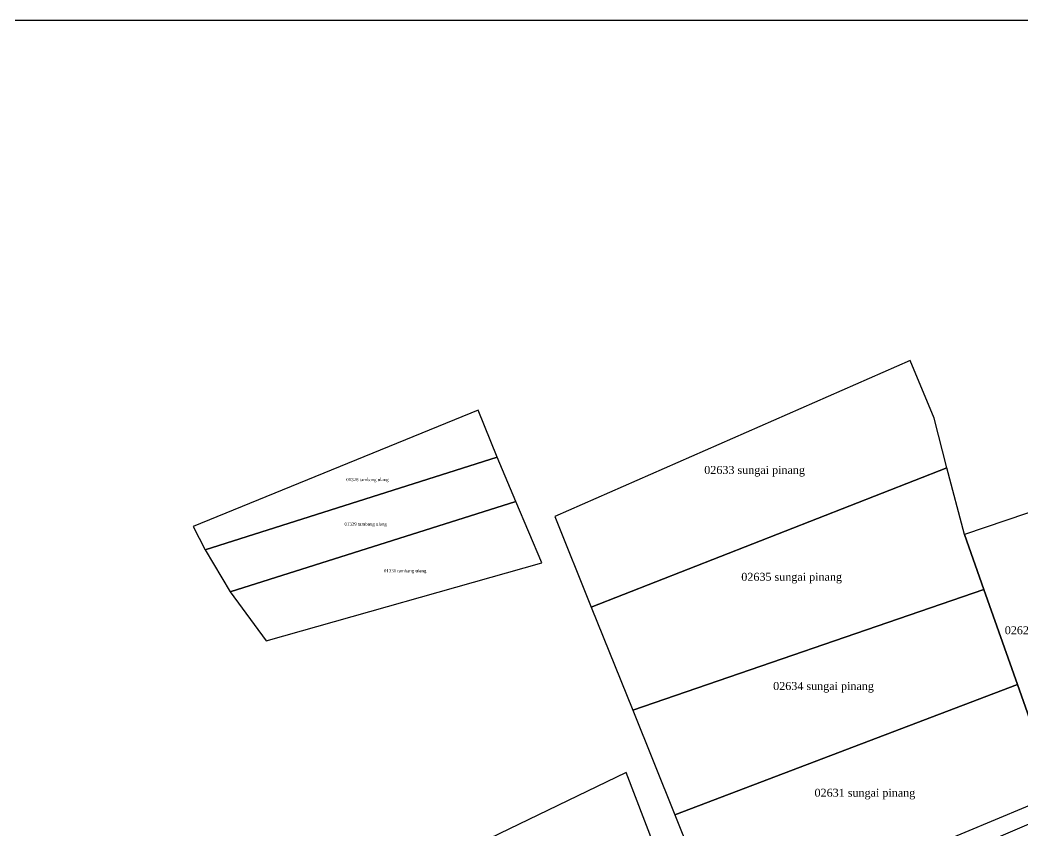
# Model space of a CAD drawing. Extents: x 112679 to 115315, y 1093188 to 1107835.
# Drawn here: x 113912 to 114538, y 1094770 to 1095276 of the extents above; entities that cross this region are included whole.
import ezdxf
from ezdxf.enums import TextEntityAlignment as Align

# ---------------------------------------------------------------- set-up
doc = ezdxf.new("R2010")
doc.units = 0
doc.header["$MEASUREMENT"] = 0
for name, color, linetype in [('020100', 7, 'CONTINUOUS'), ('080201', 7, 'CONTINUOUS'), ('tn_lai', 7, 'CONTINUOUS')]:
    doc.layers.add(name, color=color, linetype=linetype)
doc.styles.get("Standard").update_dxf_attribs({"font": 'times.ttf', "height": 4})
picture_1 = doc.add_image_def('image1.jpg', size_in_pixel=(6552, 8121))

msp = doc.modelspace()

# ---------------------------------------------------------------- linework, layer by layer
at = {"layer": '020100', "color": 5, "linetype": 'Continuous'}
for points in [[(114482.57, 1095027.43), (114467.57, 1095063.47), (114245.68, 1094965.97), (114268.44, 1094909.4), (114490.67, 1094996.49), (114482.57, 1095027.43)], [(114027.29, 1094945.16), (114209.63, 1095003.07), (114197.88, 1095032.54), (114019.77, 1094959.84), (114027.29, 1094945.16)], [(114027.29, 1094945.16), (114042.9, 1094919.07), (114221.3, 1094975.3), (114209.63, 1095003.07), (114027.29, 1094945.16)], [(114294.33, 1094845.06), (114513.69, 1094920.52), (114501.6, 1094954.73), (114490.67, 1094996.49), (114268.44, 1094909.4), (114294.33, 1094845.06)], [(114566.1, 1094976.7), (114501.6, 1094954.73), (114513.69, 1094920.52), (114534.71, 1094861.03), (114558.87, 1094792.69), (114577.28, 1094800.39), (114614.87, 1094816.22), (114566.1, 1094976.7)], [(114042.9, 1094919.07), (114065.25, 1094888.43), (114237.5, 1094937.11), (114221.3, 1094975.3), (114042.9, 1094919.07)], [(114294.33, 1094845.06), (114320.58, 1094779.79), (114534.71, 1094861.03), (114513.69, 1094920.52), (114294.33, 1094845.06)], [(114534.71, 1094861.03), (114320.58, 1094779.79), (114350.46, 1094705.54), (114558.87, 1094792.69), (114534.71, 1094861.03)], [(114194.37, 1094645.39), (114330.01, 1094702.44), (114290.17, 1094806.14), (114168.24, 1094747.32), (114194.37, 1094645.39)], [(114515.16, 1094569.83), (114537.7, 1094514.33), (114588.59, 1094543.18), (114664.11, 1094586.07), (114613.79, 1094714.12), (114583.35, 1094791.58), (114448.39, 1094734.03), (114481.82, 1094653.93), (114503.08, 1094600.3), (114515.16, 1094569.83)]]:
    msp.add_lwpolyline(points, dxfattribs=at)

# ---------------------------------------------------------------- texts
at = {"layer": '080201', "color": 5, "linetype": 'Continuous'}
for s, height, p in [('02633 sungai pinang', 5, (114370.49, 1094992.61)), ('01328 tambang ulang', 2, (114128.6, 1094988.11)), ('01329 tambang ulang', 2, (114127.49, 1094960.32)), ('01330 tambang ulang', 2, (114152.14, 1094931.14)), ('02635 sungai pinang', 5, (114393.64, 1094925.87)), ('02629 sungai pinang', 5, (114558.24, 1094892.53)), ('02634 sungai pinang', 5, (114413.55, 1094857.68)), ('02631 sungai pinang', 5, (114439.39, 1094791.02))]:
    msp.add_text(s, height=height, dxfattribs=at).set_placement(p, align=Align.CENTER)

# ---------------------------------------------------------------- pictures from other files: only their frames are drawn
at = {"layer": 'tn_lai', "color": 2, "linetype": 'Continuous'}
image = msp.add_image(picture_1, insert=(112679.19, 1095276.05), size_in_units=(2087.86, 2587.84), rotation=-90, dxfattribs=at)
image.dxf.flags = 7

doc.saveas('drawing.dxf')
